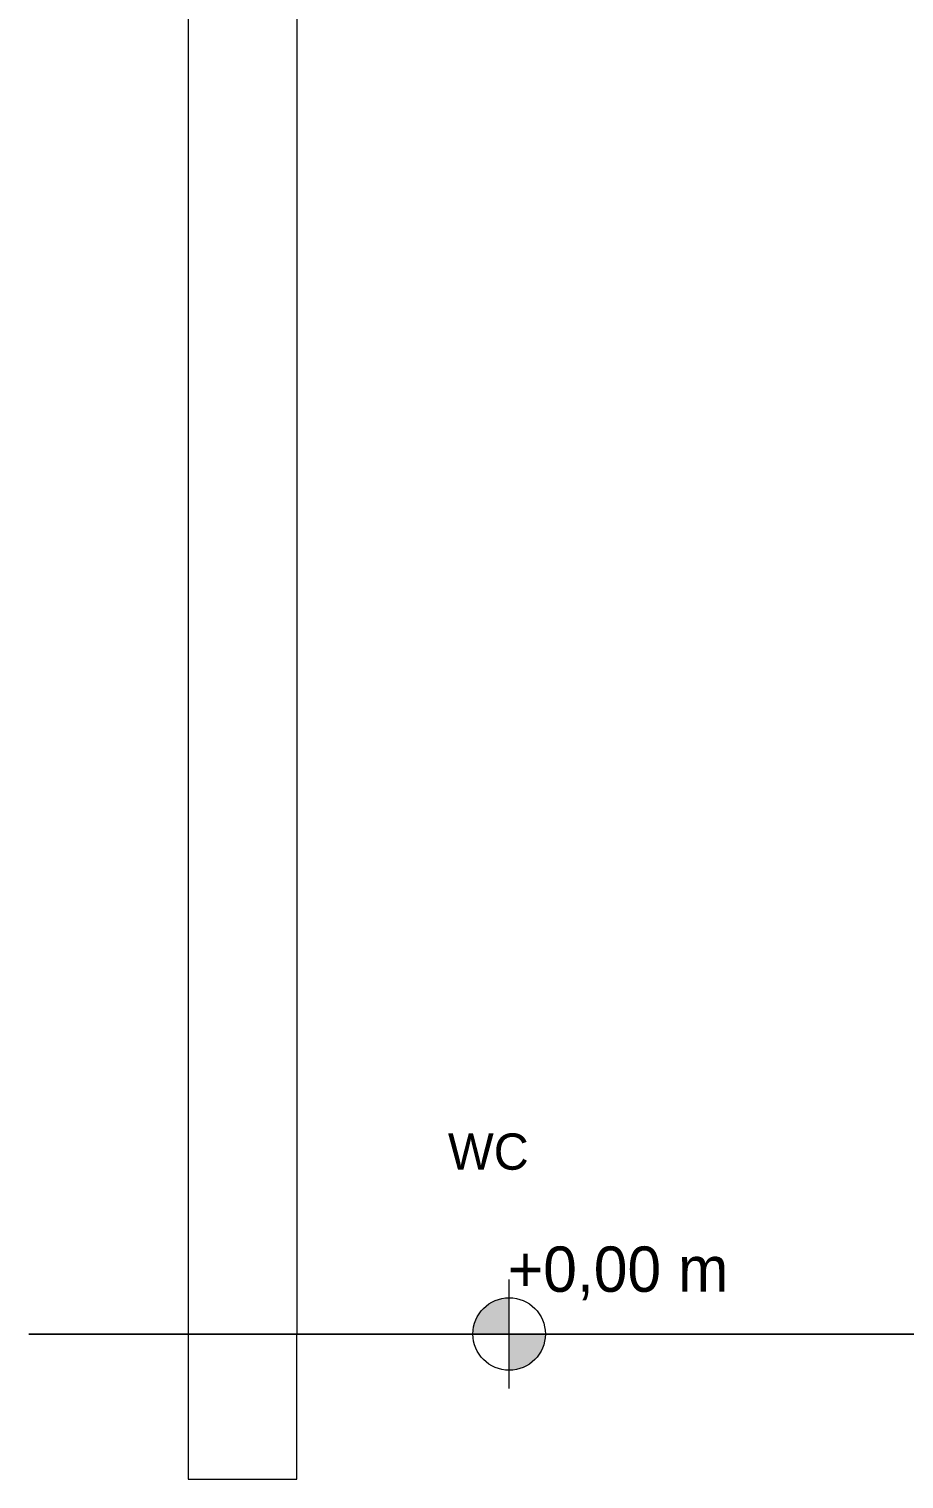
# Model space of a CAD drawing. Header units: metres. Extents: x 34 to 87, y -2.3 to 19.3.
# Drawn here: x 51.607 to 52.814, y -0.2 to 1.8 of the extents above; entities that cross this region are included whole.
import ezdxf

# ---------------------------------------------------------------- set-up
doc = ezdxf.new("R2010")
doc.units = ezdxf.units.M
doc.linetypes.add('IMPORT-HIDDEN2 _2_', pattern=[0.1875, 0.125, -0.0625])
for name, color, linetype, lineweight in [('A-DETL', 7, 'Continuous', 5), ('ARQ-COTA-50', 7, 'Continuous', 5), ('ARQ-ELEV6', 7, 'Continuous', 5), ('ARQ-PAR', 7, 'Continuous', 5), ('ARQ-POR', 7, 'Continuous', 5), ('G-ANNO-DIMS', 7, 'Continuous', 5), ('G-ANNO-TEXT', 7, 'Continuous', 5), ('S-BEAM', 7, 'Continuous', 5)]:
    doc.layers.add(name, color=color, linetype=linetype, lineweight=lineweight)
doc.layers.add('ARQ_1100_BASE_TÉRREO_GARAGEM_dwg', color=7, linetype='Continuous', lineweight=5, true_color=0x767676)
doc.styles.add('Century Gothic', font='GOTHIC.TTF', dxfattribs={"height": 0.05})
doc.styles.add('Century Gothic_1', font='GOTHIC.TTF', dxfattribs={"height": 0.0625})

# ---------------------------------------------------------------- blocks, each defined once
blk = doc.blocks.new('IFC_ifc-3-BB')
at = {"layer": 'S-BEAM', "color": 253, "lineweight": 18, "true_color": 0xaaaaaa}
for p, q in [((39.6826, 0), (39.5326, 0)), ((39.5326, 0), (39.5326, -0.2)), ((39.6826, -0.2), (39.6826, 0)), ((39.5326, -0.2), (39.6826, -0.2))]:
    blk.add_line(p, q, dxfattribs=at)
blk = doc.blocks.new('ARQ_1100_BASE_TÉRREO_GARAGEM_dwg-3696053-BB')
at = {"lineweight": 5}
blk.add_line((40.1826, 0), (40.6826, 0), dxfattribs=at)
at = {"layer": 'ARQ-COTA-50'}
blk.add_line((39.313, 0), (44.2993, 0), dxfattribs=at)
at = {"layer": 'ARQ-COTA-50', "flags": 128}
blk.add_lwpolyline([(44.2993, 0), (44.0826, 0), (39.313, 0)], dxfattribs=at)
at = {"layer": 'ARQ-ELEV6'}
for p, q in [((41.1826, 0), (39.6826, 0)), ((41.1826, 0), (39.6826, 0)), ((40.6826, 0), (40.1826, 0)), ((40.1826, 0), (40.6826, 0))]:
    blk.add_line(p, q, dxfattribs=at)
at = {"layer": 'ARQ-PAR'}
for p, q in [((39.5326, 0), (39.313, 0)), ((39.313, 0), (40.1826, 0)), ((40.1826, 0), (39.6826, 0))]:
    blk.add_line(p, q, dxfattribs=at)
at = {"layer": 'ARQ-POR', "linetype": 'IMPORT-HIDDEN2 _2_'}
blk.add_line((40.0737, 0), (39.8476, 0), dxfattribs=at)
at = {"layer": 'ARQ-POR'}
blk.add_line((39.8476, 0), (39.8076, 0), dxfattribs=at)
blk = doc.blocks.new('Elevações de ponto - Padrão-77235-BB')
at = {"layer": 'G-ANNO-DIMS', "true_color": 0xff0000}
h = blk.add_hatch(color=1, dxfattribs=at)
edge = h.paths.add_edge_path()
edge.add_line((39.9754, 0), (39.9254, 0))
edge.add_arc((39.9754, 0), 0.05, 90, 180, ccw=False)
edge.add_line((39.9754, 0.05), (39.9754, 0))
h = blk.add_hatch(color=1, dxfattribs=at)
edge = h.paths.add_edge_path()
edge.add_line((39.9754, 0), (40.0254, 0))
edge.add_arc((39.9754, 0), 0.05, -90, 0, ccw=False)
edge.add_line((39.9754, -0.05), (39.9754, 0))
at = {"layer": 'G-ANNO-DIMS'}
for p, q in [((39.9754, -0.075), (39.9754, 0.075)), ((39.9004, 0), (40.3254, 0))]:
    blk.add_line(p, q, dxfattribs=at)
blk.add_circle((39.9754, 0), 0.05, dxfattribs=at)

msp = doc.modelspace()

# ---------------------------------------------------------------- linework, layer by layer
at = {"layer": 'A-DETL', "color": 9, "true_color": 0xc0c0c0}
for p, q in [((51.827, 3.5), (51.827, 0)), ((51.977, 3.5), (51.977, 0))]:
    msp.add_line(p, q, dxfattribs=at)
at = {"layer": 'G-ANNO-DIMS'}
msp.add_line((53.477, 0), (52.2698, 0), dxfattribs=at)

# ---------------------------------------------------------------- block references
at = {"lineweight": 5}
msp.add_blockref('IFC_ifc-3-BB', (12.2944, 0), dxfattribs=at)
at = {"layer": 'ARQ_1100_BASE_TÉRREO_GARAGEM_dwg', "color": 7}
msp.add_blockref('ARQ_1100_BASE_TÉRREO_GARAGEM_dwg-3696053-BB', (12.2944, 0), dxfattribs=at)
at = {"layer": 'G-ANNO-DIMS', "color": 1, "true_color": 0xff0000}
msp.add_blockref('Elevações de ponto - Padrão-77235-BB', (12.2944, 0), dxfattribs=at)

# ---------------------------------------------------------------- texts
at = {"layer": 'G-ANNO-DIMS', "insert": (52.268, 0.1207), "char_height": 0.0625, "width": 0.385274, "attachment_point": 1, "line_spacing_factor": 0.984502, "style": 'Century Gothic_1'}
msp.add_mtext('+0,00 m', dxfattribs=at)
at = {"layer": 'G-ANNO-TEXT', "color": 8, "true_color": 0x808080, "insert": (52.1854, 0.2766), "char_height": 0.05, "width": 0.152321, "attachment_point": 1, "style": 'Century Gothic'}
msp.add_mtext('WC', dxfattribs=at)

doc.saveas('drawing.dxf')
